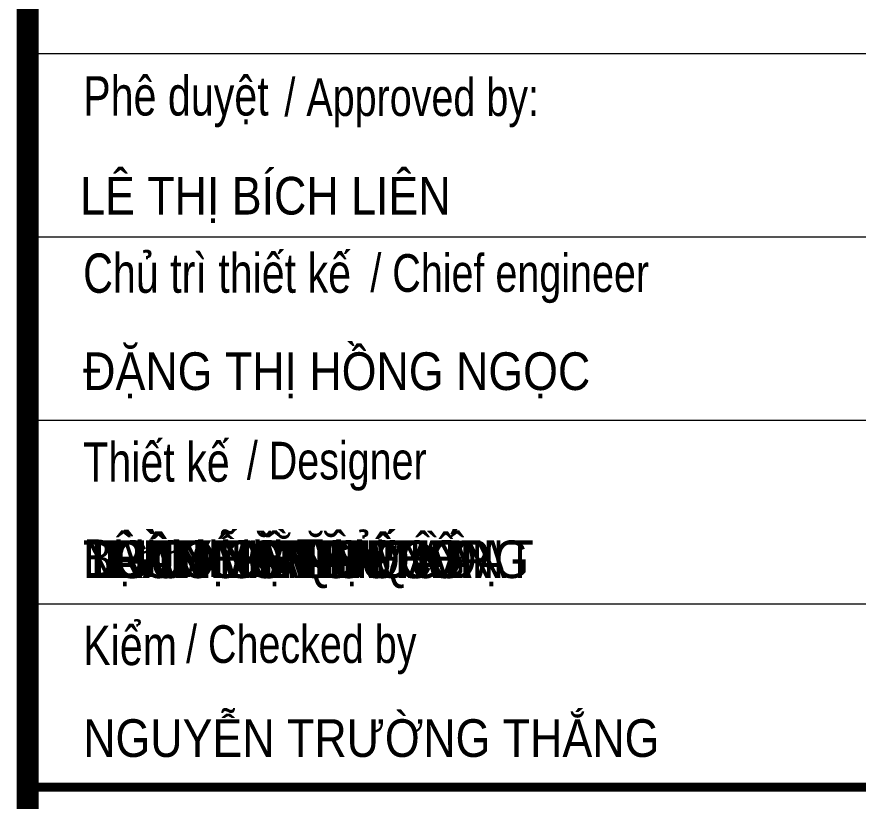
# Model space of a CAD drawing. Header units: millimetres. Extents: x -70 to 1, y -8 to 553.
# Drawn here: x -69.5 to -30.99, y 55.24 to 91.15 of the extents above; entities that cross this region are included whole.
import ezdxf
from ezdxf.enums import TextEntityAlignment as Align

# ---------------------------------------------------------------- set-up
doc = ezdxf.new("R2010")
doc.units = ezdxf.units.MM
doc.header["$MEASUREMENT"] = 0
doc.layers.add('Doul-form', color=8, linetype='Continuous', lineweight=13)
doc.layers.add('NDC-TEXT VN', color=7, linetype='Continuous', lineweight=18)
for name, color, linetype in [('form', 7, 'Continuous'), ('Ks Nguyen Thi May', 7, 'Continuous'), ('Ks. Le The Anh', 7, 'Continuous'), ('Ks. Nguyen Kha Tiep', 7, 'Continuous'), ('Ks. Tran Van Hieu', 7, 'Continuous'), ('Ks.Bui Minh Tan', 7, 'Continuous'), ('Ks.Duong Van Quan', 7, 'Continuous'), ('Ks.Le Truong Phong', 7, 'Continuous'), ('Ks.Nguyen Van Tai', 7, 'Continuous'), ('Ks.Ta Thi Hang', 7, 'Continuous'), ('Ks.Tran Viet Hung', 7, 'Continuous'), ('Ks.Truong Quoc Dat', 7, 'Continuous'), ('TABLE', 9, 'Continuous'), ('vn_text', 1, 'Continuous')]:
    doc.layers.add(name, color=color, linetype=linetype)
doc.styles.add('arial', font='arial.ttf')
doc.styles.add('form-A$0$Style-Arial', font='arial.ttf', dxfattribs={"width": 0.75})
doc.styles.add('Style-Arial', font='arial.ttf')

msp = doc.modelspace()

# ---------------------------------------------------------------- linework, layer by layer
at = {"layer": 'Doul-form', "lineweight": 40, "const_width": 0.65}
msp.add_lwpolyline([(0, -7.777), (-69, -7.777), (-69, 552), (0, 552)], close=True, dxfattribs=at)
at = {"layer": 'form', "lineweight": 15}
for p, q in [((-69, 81.078), (0, 81.078)), ((-69, 72.678), (0, 72.678)), ((-69, 64.277), (0, 64.277))]:
    msp.add_line(p, q, dxfattribs=at)
msp.add_lwpolyline([(-69, 89.478), (0, 89.478)], dxfattribs=at)
at = {"layer": 'TABLE'}
for points, const_width in [([(-69, 552), (-69, -7.777)], 1), ([(-69, 55.877), (0, 55.877)], 0.4), ([(-69, 55.877), (-31.805, 55.877)], 0.216)]:
    msp.add_lwpolyline(points, dxfattribs=dict(at, const_width=const_width))

# ---------------------------------------------------------------- texts
at = {"layer": 'form', "color": 9, "style": 'form-A$0$Style-Arial', "width": 0.75}
for s, p in [('/ Approved by:', (-57.251, 87.473)), ('/ Chief engineer', (-53.318, 79.421)), ('/ Designer', (-58.972, 70.829)), ('/ Checked by  ', (-61.753, 62.429))]:
    msp.add_text(s, height=1.725, dxfattribs=at).set_placement(p, align=Align.MIDDLE_LEFT)
at = {"layer": 'Ks Nguyen Thi May', "color": 2, "style": 'Style-Arial', "width": 0.85}
msp.add_text('NGUYỄN THỊ MÂY', height=1.72, dxfattribs=at).set_placement((-66.469, 66.313), align=Align.MIDDLE_LEFT)
at = {"layer": 'Ks. Le The Anh', "color": 2, "style": 'Style-Arial', "width": 0.85}
msp.add_text('LÊ THẾ ANH', height=1.72, dxfattribs=at).set_placement((-66.463, 66.313), align=Align.MIDDLE_LEFT)
at = {"layer": 'Ks. Nguyen Kha Tiep', "color": 2, "style": 'Style-Arial', "width": 0.85}
msp.add_text('NGUYỄN KHẢ TIẾP', height=1.72, dxfattribs=at).set_placement((-66.469, 66.313), align=Align.MIDDLE_LEFT)
at = {"layer": 'Ks. Tran Van Hieu', "color": 2, "style": 'Style-Arial', "width": 0.85}
msp.add_text('TRẦN VĂN HIẾU', height=1.72, dxfattribs=at).set_placement((-66.361, 66.313), align=Align.MIDDLE_LEFT)
at = {"layer": 'Ks.Bui Minh Tan', "color": 2, "style": 'Style-Arial', "width": 0.85}
msp.add_text('BÙI MINH TÂN', height=1.72, dxfattribs=at).set_placement((-66.463, 66.36), align=Align.MIDDLE_LEFT)
at = {"layer": 'Ks.Duong Van Quan', "color": 2, "style": 'Style-Arial', "width": 0.85}
msp.add_text('DƯƠNG VĂN QUÂN', height=1.72, dxfattribs=at).set_placement((-66.471, 66.313), align=Align.MIDDLE_LEFT)
at = {"layer": 'Ks.Le Truong Phong', "color": 2, "style": 'Style-Arial', "width": 0.85}
msp.add_text('LÊ TRƯỜNG PHONG', height=1.72, dxfattribs=at).set_placement((-66.463, 66.313), align=Align.MIDDLE_LEFT)
at = {"layer": 'Ks.Nguyen Van Tai', "color": 2, "style": 'Style-Arial', "width": 0.85}
msp.add_text('NGUYỄN VĂN TÀI', height=1.72, dxfattribs=at).set_placement((-66.469, 66.313), align=Align.MIDDLE_LEFT)
at = {"layer": 'Ks.Ta Thi Hang', "color": 2, "style": 'Style-Arial', "width": 0.85}
msp.add_text('TẠ THỊ HẰNG', height=1.72, dxfattribs=at).set_placement((-66.469, 66.313), align=Align.MIDDLE_LEFT)
at = {"layer": 'Ks.Tran Viet Hung', "color": 2, "style": 'Style-Arial', "width": 0.85}
msp.add_text('TRẦN VIỆT HƯNG', height=1.72, dxfattribs=at).set_placement((-66.469, 66.313), align=Align.MIDDLE_LEFT)
at = {"layer": 'Ks.Truong Quoc Dat', "color": 2, "style": 'Style-Arial', "width": 0.85}
msp.add_text('TRƯƠNG QUỐC ĐẠT', height=1.72, dxfattribs=at).set_placement((-66.469, 66.313), align=Align.MIDDLE_LEFT)
at = {"layer": 'NDC-TEXT VN', "color": 2, "style": 'Style-Arial', "width": 0.85}
for s, p in [('LÊ THỊ BÍCH LIÊN', (-66.603, 82.097)), ('ĐẶNG THỊ HỒNG NGỌC', (-66.463, 74.063)), ('NGUYỄN TRƯỜNG THẮNG', (-66.463, 57.262))]:
    msp.add_text(s, height=1.725, dxfattribs=at).set_placement(p)
at = {"layer": 'vn_text', "style": 'arial', "width": 0.75}
for s, p in [('Phê duyệt', (-66.463, 86.632)), ('Chủ trì thiết kế', (-66.463, 78.516)), ('Thiết kế', (-66.463, 69.866)), ('Kiểm', (-66.463, 61.466))]:
    msp.add_text(s, height=1.8, dxfattribs=at).set_placement(p)

doc.saveas('drawing.dxf')
